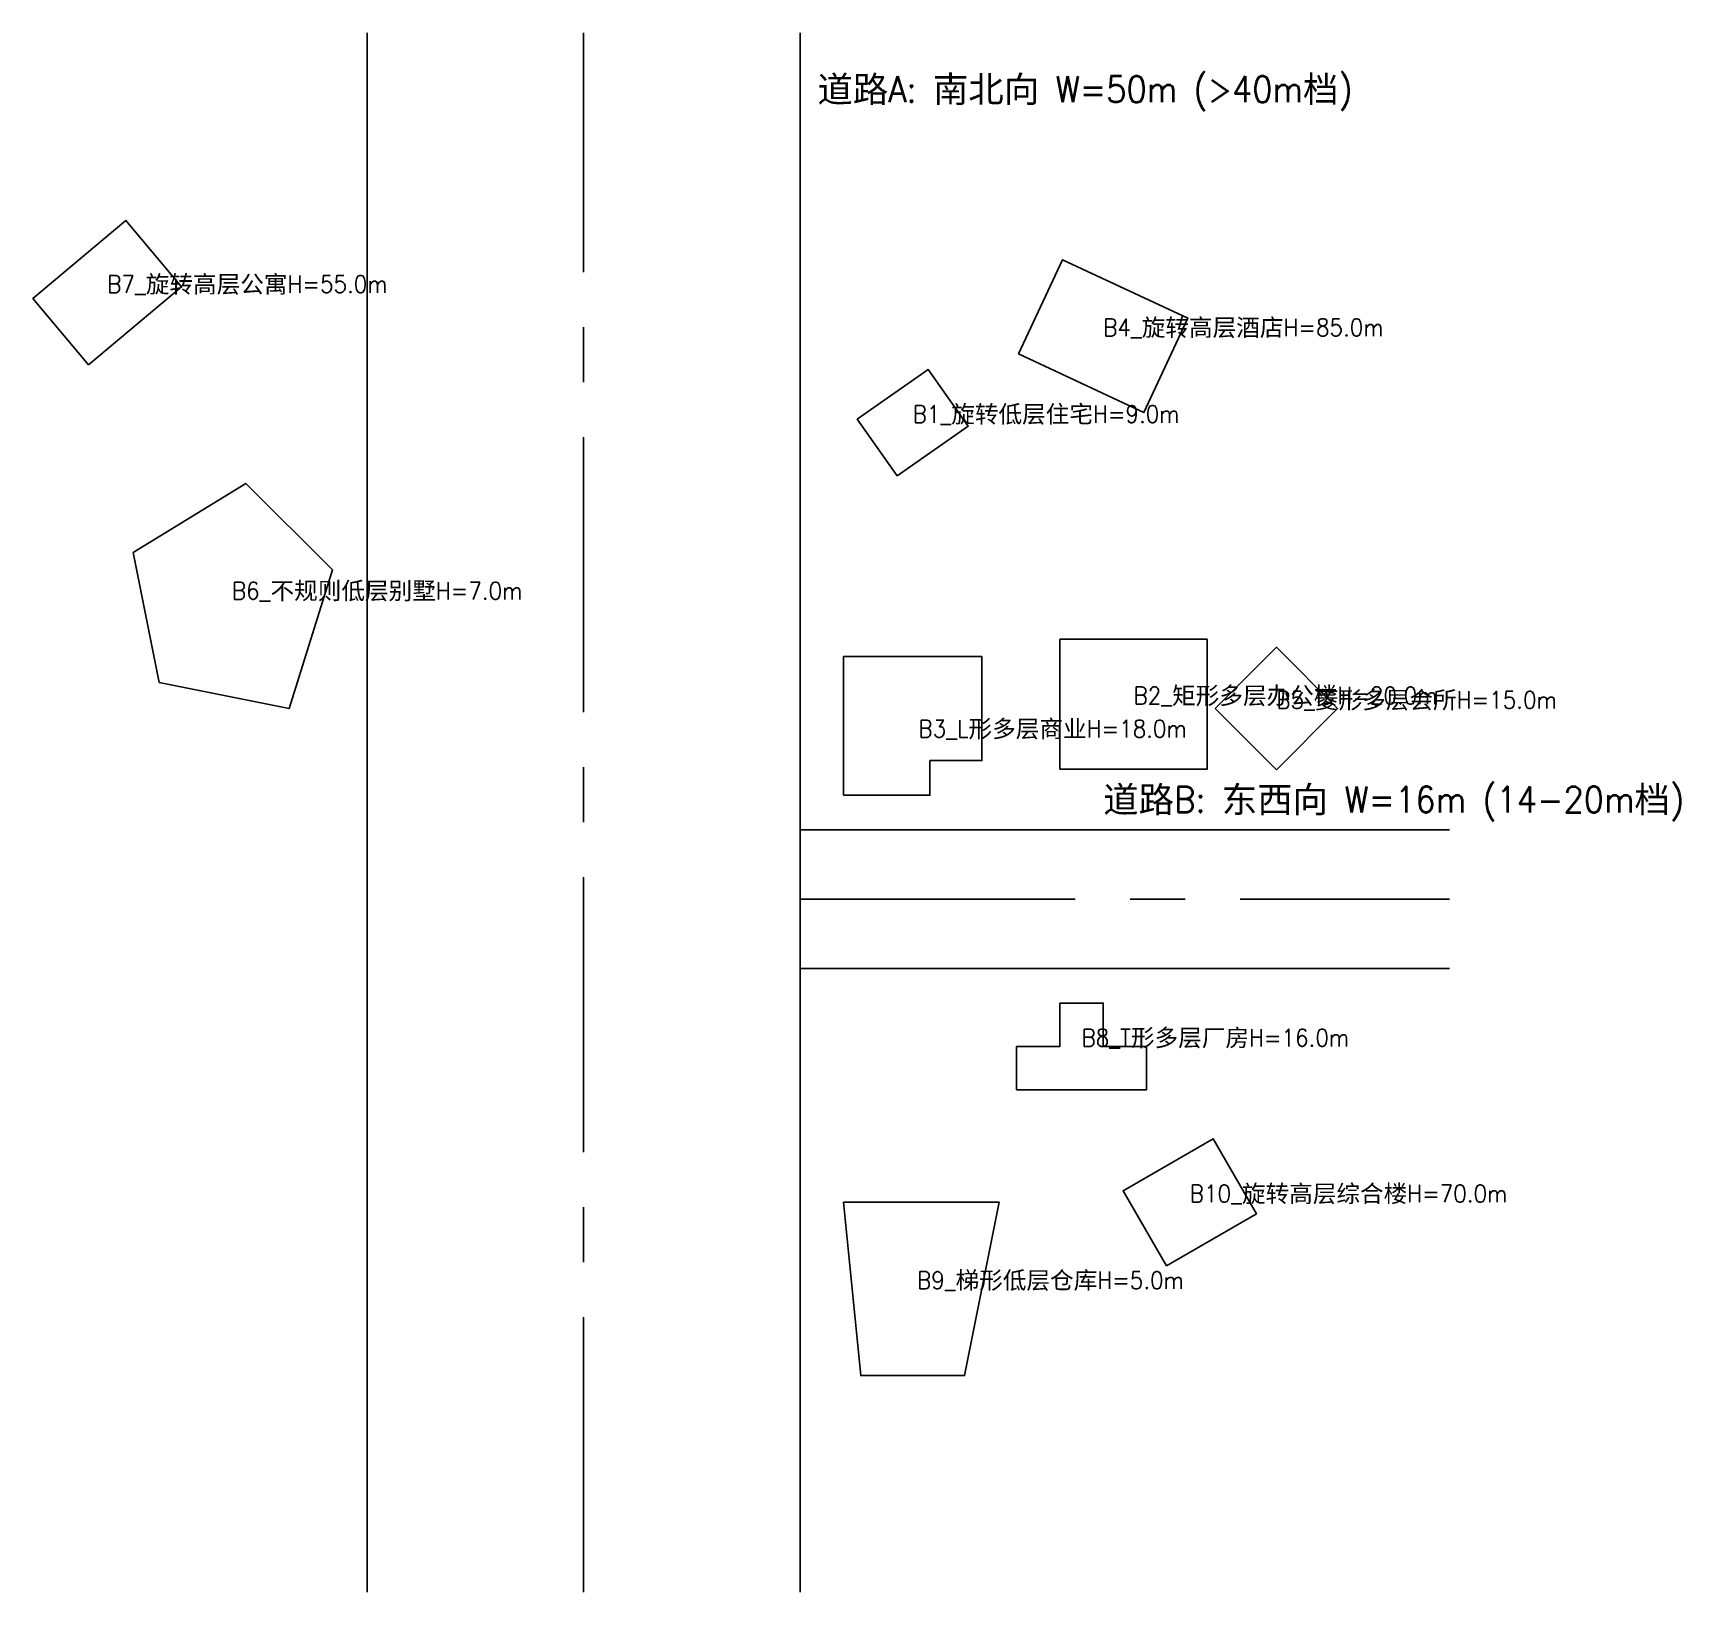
# Model space of a CAD drawing. Header units: metres. Extents: x -64 to 127, y -80 to 100.
import ezdxf

# ---------------------------------------------------------------- set-up
doc = ezdxf.new("R2010")
doc.units = ezdxf.units.M
doc.linetypes.add('CENTER', pattern=[50.8, 31.75, -6.35, 6.35, -6.35])
for name, color, linetype in [('BUILDING_HIGH', 4, 'CONTINUOUS'), ('BUILDING_LOW', 5, 'CONTINUOUS'), ('BUILDING_MULTI', 2, 'CONTINUOUS'), ('ROAD_CENTERLINE', 3, 'CONTINUOUS'), ('ROAD_REDLINE', 1, 'CONTINUOUS'), ('TEXT', 7, 'CONTINUOUS')]:
    doc.layers.add(name, color=color, linetype=linetype)
doc.styles.get("Standard").update_dxf_attribs({"font": 'STANDARD'})

msp = doc.modelspace()

# ---------------------------------------------------------------- linework, layer by layer
at = {"layer": 'BUILDING_HIGH'}
for points in [[(-57.15, 61.67), (-46.42, 70.67), (-52.85, 78.33), (-63.58, 69.33)], [(50.21, 62.94), (64.71, 56.18), (69.79, 67.06), (55.29, 73.82)], [(67.3, -42.33), (77.7, -36.33), (72.7, -27.67), (62.3, -33.67)]]:
    msp.add_lwpolyline(points, close=True, dxfattribs=at)
at = {"layer": 'BUILDING_LOW'}
for points in [[(36.2, 48.86), (44.39, 54.59), (39.8, 61.14), (31.61, 55.41)], [(-49, 25), (-34, 22), (-29, 38), (-39, 48), (-52, 40)], [(30, -35), (48, -35), (44, -55), (32, -55)]]:
    msp.add_lwpolyline(points, close=True, dxfattribs=at)
at = {"layer": 'BUILDING_MULTI'}
for points in [[(55, 15), (72, 15), (72, 30), (55, 30)], [(80, 14.93), (87.07, 22), (80, 29.07), (72.93, 22)], [(30, 12), (40, 12), (40, 16), (46, 16), (46, 28), (30, 28)], [(50, -22), (65, -22), (65, -17), (60, -17), (60, -12), (55, -12), (55, -17), (50, -17)]]:
    msp.add_lwpolyline(points, close=True, dxfattribs=at)
at = {"layer": 'ROAD_CENTERLINE', "linetype": 'CENTER'}
for points in [[(0, -80), (0, 100)], [(25, 0), (100, 0)]]:
    msp.add_lwpolyline(points, dxfattribs=at)
at = {"layer": 'ROAD_REDLINE'}
for points in [[(-25, -80), (-25, 100)], [(25, -80), (25, 100)], [(25, 8), (100, 8)], [(25, -8), (100, -8)]]:
    msp.add_lwpolyline(points, dxfattribs=at)

# ---------------------------------------------------------------- texts
at = {"layer": 'TEXT'}
for s, height, p in [('道路A: 南北向 W=50m (>40m档)', 3, (27, 92)), ('B7_旋转高层公寓H=55.0m', 2, (-55, 70)), ('B4_旋转高层酒店H=85.0m', 2, (60, 65)), ('B1_旋转低层住宅H=9.0m', 2, (38, 55)), ('B6_不规则低层别墅H=7.0m', 2, (-40.6, 34.6)), ('B2_矩形多层办公楼H=20.0m', 2, (63.5, 22.5)), ('B5_菱形多层会所H=15.0m', 2, (80, 22)), ('B3_L形多层商业H=18.0m', 2, (38.67, 18.67)), ('道路B: 东西向 W=16m (14-20m档)', 3, (60, 10)), ('B8_T形多层厂房H=16.0m', 2, (57.5, -17)), ('B10_旋转高层综合楼H=70.0m', 2, (70, -35)), ('B9_梯形低层仓库H=5.0m', 2, (38.5, -45))]:
    msp.add_text(s, height=height, dxfattribs=at).set_placement(p)

doc.saveas('drawing.dxf')
